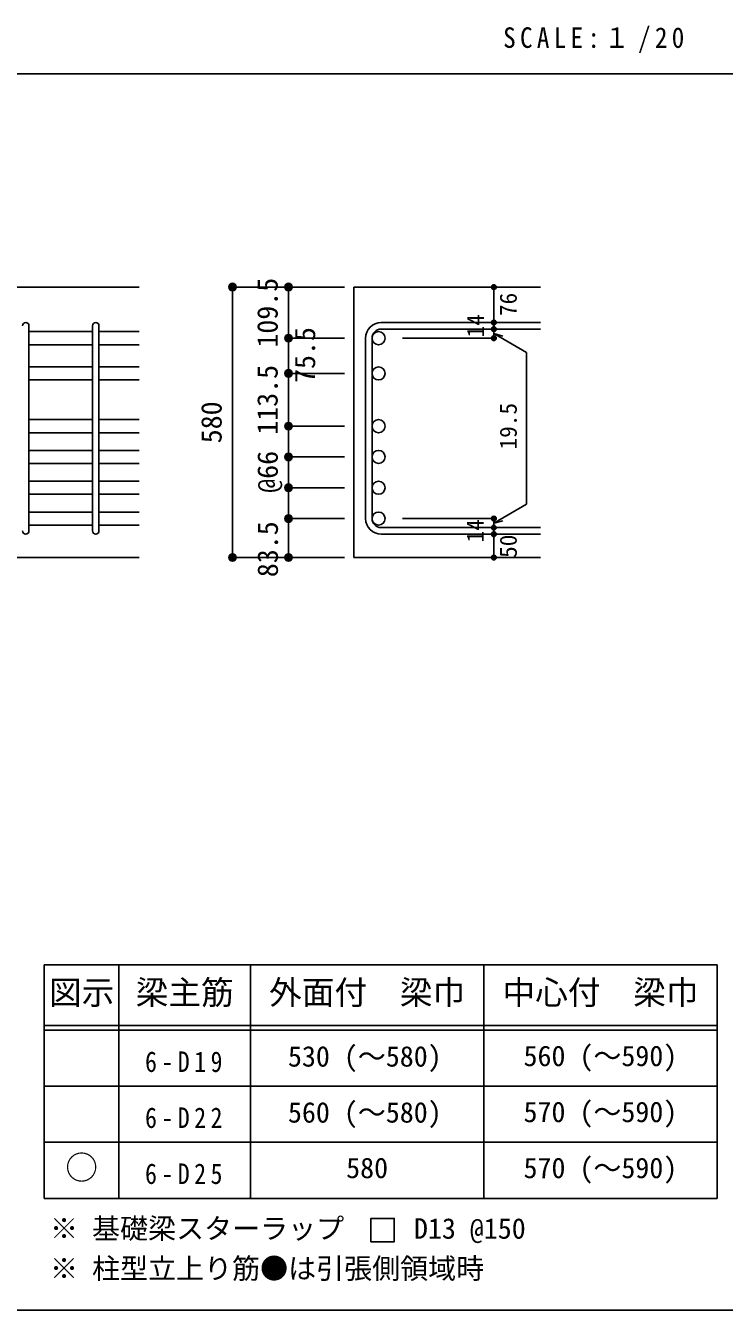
# Model space of a CAD drawing. Units: millimetres at full size, sheet at 1:20. Extents: x -3982 to 3969, y -2797 to 2801.
# Drawn here: x 925 to 2422, y -2797 to -45 of the extents above; entities that cross this region are included whole.
import ezdxf
from ezdxf.enums import TextEntityAlignment as Align

# ---------------------------------------------------------------- set-up
doc = ezdxf.new("R2010")
doc.units = ezdxf.units.MM
doc.header["$LTSCALE"] = 20
doc.header["$PDMODE"] = 32
doc.header["$PDSIZE"] = 10
for name, color, linetype in [('6-1_躯体線', 2, 'Continuous'), ('6-5_梁主筋', 7, 'Continuous'), ('6-6_S.T.P.', 7, 'Continuous'), ('6-7_文字', 7, 'Continuous'), ('6-D_寸法', 4, 'Continuous'), ('6-E_枠', 7, 'Continuous'), ('F-0_枠', 6, 'Continuous')]:
    doc.layers.add(name, color=color, linetype=linetype)
doc.styles.add('ＭＳ ゴシック', font='')
doc.styles.get('ＭＳ ゴシック').set_extended_font_data('MS Gothic')

msp = doc.modelspace()

# ---------------------------------------------------------------- linework, layer by layer
at = {"layer": '6-1_躯体線'}
for p, q in [((1168.29, -604.67), (-31.71, -604.67)), ((2028.29, -604.67), (1628.29, -604.67)), ((1628.29, -604.67), (1628.29, -1184.17)), ((768.29, -1184.17), (1168.29, -1184.17)), ((2028.29, -1184.17), (1628.29, -1184.17))]:
    msp.add_line(p, q, dxfattribs=at)
at = {"layer": '6-5_梁主筋'}
for p, q in [((1068.29, -700.28), (932.29, -700.28)), ((1168.29, -700.28), (1082.29, -700.28)), ((1068.29, -728.28), (932.29, -728.28)), ((1168.29, -728.28), (1082.29, -728.28)), ((1068.29, -775.67), (932.29, -775.67)), ((1168.29, -775.67), (1082.29, -775.67)), ((1068.29, -803.67), (932.29, -803.67)), ((1168.29, -803.67), (1082.29, -803.67)), ((1068.29, -888.67), (932.29, -888.67)), ((1168.29, -888.67), (1082.29, -888.67)), ((1068.29, -916.67), (932.29, -916.67)), ((1168.29, -916.67), (1082.29, -916.67)), ((1068.29, -954.67), (932.29, -954.67)), ((1168.29, -954.67), (1082.29, -954.67)), ((1068.29, -982.67), (932.29, -982.67)), ((1168.29, -982.67), (1082.29, -982.67)), ((1068.29, -1020.67), (932.29, -1020.67)), ((1168.29, -1020.67), (1082.29, -1020.67)), ((1068.29, -1048.67), (932.29, -1048.67)), ((1168.29, -1048.67), (1082.29, -1048.67)), ((1068.29, -1086.67), (932.29, -1086.67)), ((1168.29, -1086.67), (1082.29, -1086.67)), ((1068.29, -1114.67), (932.29, -1114.67)), ((1168.29, -1114.67), (1082.29, -1114.67))]:
    msp.add_line(p, q, dxfattribs=at)
at = {"layer": '6-5_梁主筋', "color": 3}
for centre in [(1681.29, -714.28), (1681.29, -789.67), (1681.29, -902.67), (1681.29, -968.67), (1681.29, -1034.67), (1681.29, -1100.67)]:
    msp.add_circle(centre, 14, dxfattribs=at)
at = {"layer": '6-6_S.T.P.'}
for p, q in [((932.29, -1127.17), (932.29, -687.78)), ((1068.29, -1127.17), (1068.29, -687.78)), ((1082.29, -1127.17), (1082.29, -687.78)), ((2028.29, -680.78), (1686.79, -680.78)), ((1653.29, -714.28), (1653.29, -1100.67)), ((1667.29, -714.28), (1667.29, -1100.67)), ((2028.29, -694.78), (1686.79, -694.78)), ((2028.29, -1120.17), (1686.79, -1120.17)), ((2028.29, -1134.17), (1686.79, -1134.17))]:
    msp.add_line(p, q, dxfattribs=at)
for centre, radius, start, end in [((925.29, -687.78), 7, 0, 180), ((1075.29, -687.78), 7, 0, 180), ((1686.79, -714.28), 33.5, 90, 180), ((1686.79, -714.28), 19.5, 90, 180), ((1686.79, -1100.67), 33.5, 180, 270), ((1686.79, -1100.67), 19.5, 180, 270), ((925.29, -1127.17), 7, 180, 0), ((1075.29, -1127.17), 7, 180, 0)]:
    msp.add_arc(centre, radius, start, end, dxfattribs=at)
at = {"layer": '6-7_文字'}
msp.add_lwpolyline([(1664.88, -2649.97), (1714.88, -2649.97), (1714.88, -2599.97), (1664.88, -2599.97)], close=True, dxfattribs=at)
at = {"layer": '6-D_寸法'}
for p, q in [((1368.29, -604.67), (1488.29, -604.67)), ((1368.29, -604.67), (1488.29, -604.67)), ((1368.29, -604.67), (1488.29, -604.67)), ((1368.29, -1184.17), (1368.29, -604.67)), ((1488.29, -604.67), (1608.29, -604.67)), ((1488.29, -604.67), (1608.29, -604.67)), ((1488.29, -604.67), (1488.29, -714.28)), ((1928.29, -694.78), (1928.29, -680.78)), ((1488.29, -714.28), (1608.29, -714.28)), ((1488.29, -789.67), (1488.29, -714.28)), ((1928.29, -714.28), (1732.2, -714.28)), ((1928.29, -694.78), (1928.29, -714.28)), ((1928.29, -704.53), (1998.35, -744.98)), ((1928.29, -704.53), (1947.61, -709.71)), ((1998.35, -744.98), (1998.35, -1069.97)), ((1488.29, -789.67), (1608.29, -789.67)), ((1488.29, -789.67), (1608.29, -789.67)), ((1488.29, -789.67), (1488.29, -968.67)), ((1488.29, -902.67), (1488.29, -789.67)), ((1488.29, -902.67), (1608.29, -902.67)), ((1488.29, -968.67), (1608.29, -968.67)), ((1488.29, -968.67), (1488.29, -1100.67)), ((1488.29, -1034.67), (1608.29, -1034.67)), ((1928.29, -1110.42), (1998.35, -1069.97)), ((1488.29, -1100.67), (1608.29, -1100.67)), ((1488.29, -1100.67), (1608.29, -1100.67)), ((1488.29, -1100.67), (1608.29, -1100.67)), ((1488.29, -1100.67), (1608.29, -1100.67)), ((1928.29, -1100.67), (1732.2, -1100.67)), ((1928.29, -1120.17), (1928.29, -1100.67)), ((1928.29, -1110.42), (1947.61, -1105.25)), ((1928.29, -1134.17), (1928.29, -1120.17)), ((1928.29, -1184.17), (1928.29, -1134.17)), ((1488.29, -1184.17), (1608.29, -1184.17))]:
    msp.add_line(p, q, dxfattribs=at)
for points in [[(1928.29, -680.78), (1928.29, -604.67), (1928.29, -680.78)], [(1368.29, -1184.17), (1488.29, -1184.17), (1488.29, -1100.67)]]:
    msp.add_lwpolyline(points, dxfattribs=at)
for centre, radius in [((1368.29, -604.67), 8), ((1368.29, -604.67), 7.2), ((1368.29, -604.67), 6.4), ((1368.29, -604.67), 5.6), ((1368.29, -604.67), 4.8), ((1368.29, -604.67), 4), ((1368.29, -604.67), 3.2), ((1368.29, -604.67), 2.4), ((1368.29, -604.67), 1.6), ((1368.29, -604.67), 0.8), ((1488.29, -604.67), 8), ((1488.29, -604.67), 8), ((1488.29, -604.67), 7.2), ((1488.29, -604.67), 7.2), ((1488.29, -604.67), 6.4), ((1488.29, -604.67), 6.4), ((1488.29, -604.67), 5.6), ((1488.29, -604.67), 5.6), ((1488.29, -604.67), 4.8), ((1488.29, -604.67), 4.8), ((1488.29, -604.67), 4), ((1488.29, -604.67), 4), ((1488.29, -604.67), 3.2), ((1488.29, -604.67), 3.2), ((1488.29, -604.67), 2.4), ((1488.29, -604.67), 2.4), ((1488.29, -604.67), 1.6), ((1488.29, -604.67), 1.6), ((1488.29, -604.67), 0.8), ((1488.29, -604.67), 0.8), ((1928.29, -604.67), 4), ((1928.29, -604.67), 3.6), ((1928.29, -604.67), 3.2), ((1928.29, -604.67), 2.8), ((1928.29, -604.67), 2.4), ((1928.29, -604.67), 2), ((1928.29, -604.67), 1.6), ((1928.29, -604.67), 1.2), ((1928.29, -604.67), 0.8), ((1928.29, -604.67), 0.4), ((1928.29, -680.78), 4), ((1928.29, -680.78), 3.6), ((1928.29, -680.78), 3.2), ((1928.29, -680.78), 2.8), ((1928.29, -680.78), 2.4), ((1928.29, -680.78), 2), ((1928.29, -680.78), 1.6), ((1928.29, -680.78), 1.2), ((1928.29, -680.78), 0.8), ((1928.29, -680.78), 0.4), ((1488.29, -714.28), 8), ((1488.29, -714.28), 7.2), ((1488.29, -714.28), 6.4), ((1488.29, -714.28), 5.6), ((1488.29, -714.28), 4.8), ((1488.29, -714.28), 4), ((1488.29, -714.28), 3.2), ((1488.29, -714.28), 2.4), ((1488.29, -714.28), 1.6), ((1488.29, -714.28), 0.8), ((1928.29, -694.78), 4), ((1928.29, -714.28), 4), ((1928.29, -694.78), 3.6), ((1928.29, -714.28), 3.6), ((1928.29, -694.78), 3.2), ((1928.29, -714.28), 3.2), ((1928.29, -694.78), 2.8), ((1928.29, -714.28), 2.8), ((1928.29, -694.78), 2.4), ((1928.29, -714.28), 2.4), ((1928.29, -694.78), 2), ((1928.29, -714.28), 2), ((1928.29, -694.78), 1.6), ((1928.29, -714.28), 1.6), ((1928.29, -694.78), 1.2), ((1928.29, -714.28), 1.2), ((1928.29, -694.78), 0.8), ((1928.29, -714.28), 0.8), ((1928.29, -694.78), 0.4), ((1928.29, -714.28), 0.4), ((1488.29, -789.67), 8), ((1488.29, -789.67), 7.2), ((1488.29, -789.67), 6.4), ((1488.29, -789.67), 5.6), ((1488.29, -789.67), 4.8), ((1488.29, -789.67), 4), ((1488.29, -789.67), 3.2), ((1488.29, -789.67), 2.4), ((1488.29, -789.67), 1.6), ((1488.29, -789.67), 0.8), ((1488.29, -902.67), 8), ((1488.29, -902.67), 7.2), ((1488.29, -902.67), 6.4), ((1488.29, -902.67), 5.6), ((1488.29, -902.67), 4.8), ((1488.29, -902.67), 4), ((1488.29, -902.67), 3.2), ((1488.29, -902.67), 2.4), ((1488.29, -902.67), 1.6), ((1488.29, -902.67), 0.8), ((1488.29, -968.67), 8), ((1488.29, -968.67), 7.2), ((1488.29, -968.67), 6.4), ((1488.29, -968.67), 5.6), ((1488.29, -968.67), 4.8), ((1488.29, -968.67), 4), ((1488.29, -968.67), 3.2), ((1488.29, -968.67), 2.4), ((1488.29, -968.67), 1.6), ((1488.29, -968.67), 0.8), ((1488.29, -1034.67), 8), ((1488.29, -1034.67), 7.2), ((1488.29, -1034.67), 6.4), ((1488.29, -1034.67), 5.6), ((1488.29, -1034.67), 4.8), ((1488.29, -1034.67), 4), ((1488.29, -1034.67), 3.2), ((1488.29, -1034.67), 2.4), ((1488.29, -1034.67), 1.6), ((1488.29, -1034.67), 0.8), ((1488.29, -1100.67), 8), ((1488.29, -1100.67), 7.2), ((1488.29, -1100.67), 6.4), ((1488.29, -1100.67), 5.6), ((1488.29, -1100.67), 4.8), ((1488.29, -1100.67), 4), ((1488.29, -1100.67), 3.2), ((1488.29, -1100.67), 2.4), ((1488.29, -1100.67), 1.6), ((1488.29, -1100.67), 0.8), ((1928.29, -1100.67), 4), ((1928.29, -1100.67), 3.6), ((1928.29, -1100.67), 3.2), ((1928.29, -1100.67), 2.8), ((1928.29, -1100.67), 2.4), ((1928.29, -1100.67), 2), ((1928.29, -1100.67), 1.6), ((1928.29, -1100.67), 1.2), ((1928.29, -1100.67), 0.8), ((1928.29, -1100.67), 0.4), ((1928.29, -1120.17), 4), ((1928.29, -1120.17), 3.6), ((1928.29, -1120.17), 3.2), ((1928.29, -1120.17), 2.8), ((1928.29, -1120.17), 2.4), ((1928.29, -1120.17), 2), ((1928.29, -1120.17), 1.6), ((1928.29, -1120.17), 1.2), ((1928.29, -1120.17), 0.8), ((1928.29, -1120.17), 0.4), ((1928.29, -1134.17), 4), ((1928.29, -1134.17), 3.6), ((1928.29, -1134.17), 3.2), ((1928.29, -1134.17), 2.8), ((1928.29, -1134.17), 2.4), ((1928.29, -1134.17), 2), ((1928.29, -1134.17), 1.6), ((1928.29, -1134.17), 1.2), ((1928.29, -1134.17), 0.8), ((1928.29, -1134.17), 0.4), ((1368.29, -1184.17), 8), ((1368.29, -1184.17), 7.2), ((1368.29, -1184.17), 6.4), ((1368.29, -1184.17), 5.6), ((1368.29, -1184.17), 4.8), ((1368.29, -1184.17), 4), ((1368.29, -1184.17), 3.2), ((1368.29, -1184.17), 2.4), ((1368.29, -1184.17), 1.6), ((1368.29, -1184.17), 0.8), ((1488.29, -1184.17), 8), ((1488.29, -1184.17), 7.2), ((1488.29, -1184.17), 6.4), ((1488.29, -1184.17), 5.6), ((1488.29, -1184.17), 4.8), ((1488.29, -1184.17), 4), ((1488.29, -1184.17), 3.2), ((1488.29, -1184.17), 2.4), ((1488.29, -1184.17), 1.6), ((1488.29, -1184.17), 0.8), ((1928.29, -1184.17), 4), ((1928.29, -1184.17), 3.6), ((1928.29, -1184.17), 3.2), ((1928.29, -1184.17), 2.8), ((1928.29, -1184.17), 2.4), ((1928.29, -1184.17), 2), ((1928.29, -1184.17), 1.6), ((1928.29, -1184.17), 1.2), ((1928.29, -1184.17), 0.8), ((1928.29, -1184.17), 0.4)]:
    msp.add_circle(centre, radius, dxfattribs=at)
at = {"layer": '6-D_寸法', "color": 7}
for p in [(1368.29, -604.67), (1488.29, -604.67), (1928.29, -604.67), (1928.29, -680.78), (1488.29, -714.28), (1928.29, -694.78), (1928.29, -714.28), (1488.29, -789.67), (1488.29, -902.67), (1488.29, -968.67), (1488.29, -1034.67), (1488.29, -1100.67), (1928.29, -1100.67), (1928.29, -1100.67), (1928.29, -1120.17), (1928.29, -1134.17), (1368.29, -1184.17), (1488.29, -1184.17), (1928.29, -1184.17)]:
    msp.add_point(p, dxfattribs=at)
at = {"layer": '6-E_枠', "color": 3}
for p, q in [((965.14, -2056.95), (965.14, -2556.95)), ((965.14, -2056.95), (2406.83, -2056.95)), ((2406.83, -2056.95), (2406.83, -2556.95)), ((965.14, -2556.95), (2406.83, -2556.95))]:
    msp.add_line(p, q, dxfattribs=at)
at = {"layer": '6-E_枠'}
for p, q in [((1125.14, -2056.95), (1125.14, -2556.95)), ((1406.83, -2056.95), (1406.83, -2556.95)), ((1906.83, -2056.95), (1906.83, -2556.95)), ((965.14, -2186.95), (2406.83, -2186.95)), ((965.14, -2196.95), (2406.83, -2196.95)), ((965.14, -2316.95), (2406.83, -2316.95)), ((965.14, -2436.95), (2406.83, -2436.95))]:
    msp.add_line(p, q, dxfattribs=at)
at = {"layer": 'F-0_枠', "color": 2}
msp.add_line((-3981.92, -148.03), (2482.4, -148.03), dxfattribs=at)
at = {"layer": 'F-0_枠'}
msp.add_line((3969.4, -2796.83), (-3981.92, -2796.83), dxfattribs=at)

# ---------------------------------------------------------------- texts
at = {"layer": '6-7_文字', "color": 2, "style": 'ＭＳ ゴシック'}
for s, p in [('図示', (975.14, -2156.95)), ('梁主筋', (1160.98, -2156.95)), ('外面付\u3000梁巾', (1446.83, -2156.95)), ('中心付\u3000梁巾', (1946.83, -2156.95)), ('○', (1010.14, -2531.95))]:
    msp.add_text(s, height=51.32, dxfattribs=at).set_placement(p, align=Align.BOTTOM_LEFT)
at = {"layer": '6-7_文字', "style": 'ＭＳ ゴシック'}
for s, p in [('530 (～580)', (1487.14, -2287.95)), ('560 (～590)', (1991.83, -2286.95)), ('560 (～580)', (1487.14, -2407.95)), ('570 (～590)', (1991.83, -2406.95)), ('580', (1611.83, -2526.95)), ('570 (～590)', (1991.83, -2526.95)), ('※ 基礎梁スターラップ     D13 @150', (977.51, -2656.67)), ('※ 柱型立上り筋●は引張側領域時', (977.51, -2742.34))]:
    msp.add_text(s, height=43.99, dxfattribs=at).set_placement(p, align=Align.BOTTOM_LEFT)
at = {"layer": '6-7_文字', "color": 2, "insert": (1948.17, -103.03), "char_height": 43.99, "attachment_point": 7, "style": 'ＭＳ ゴシック'}
msp.add_mtext('\\T1.34;\\W0.9;SCALE:１/20', dxfattribs=at)
at = {"layer": '6-7_文字', "char_height": 43.99, "attachment_point": 7, "style": 'ＭＳ ゴシック'}
for s, insert in [('\\T1.38;\\W0.85;6-D19', (1180.98, -2286.95)), ('\\T1.38;\\W0.85;6-D22', (1180.98, -2406.95)), ('\\T1.38;\\W0.85;6-D25', (1180.98, -2526.95))]:
    msp.add_mtext(s, dxfattribs=dict(at, insert=insert))
at = {"layer": '6-D_寸法', "style": 'ＭＳ ゴシック'}
for s, height, p in [('109.5', 43.99, (1478.29, -734.48)), ('76', 36.66, (1988.27, -666.93)), ('14', 36.66, (1918.29, -712.71)), ('75.5', 43.99, (1558.59, -810.2)), ('113.5', 43.99, (1478.29, -921.17)), ('580', 43.99, (1358.29, -939.42)), ('19.5', 36.66, (1988.35, -952.67)), ('@66', 43.99, (1478.64, -1045.45)), ('83.5', 43.99, (1478.84, -1226.23)), ('14', 36.66, (1917.63, -1151.84)), ('50', 36.66, (1988.36, -1184.97))]:
    msp.add_text(s, height=height, rotation=90, dxfattribs=at).set_placement(p, align=Align.BOTTOM_LEFT)

doc.saveas('drawing.dxf')
